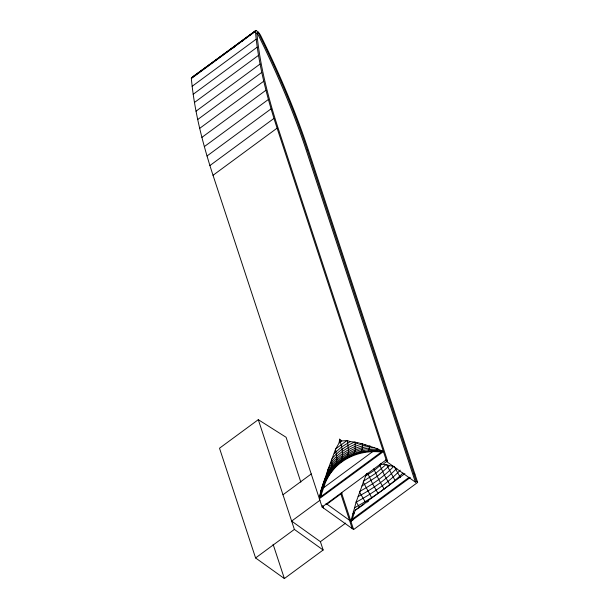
<?xml version="1.0" encoding="UTF-8"?>
<svg xmlns="http://www.w3.org/2000/svg" width="609" height="609" viewBox="0 0 609 609"><rect width="100%" height="100%" fill="white"/><g stroke="black" fill="none" stroke-linecap="round" stroke-linejoin="round"><path stroke-width="0.91" d="M328.015 469.41L327.497 474.875L323.075 484.467L320.745 491.448L319.367 498.71L383.419 451.574L376.872 448.551L362.621 443.938L355.07 442.134L350.244 441.632L347.351 440.573L341.801 440.946L339.137 442.903L335.551 449.252L328.015 469.41L320.745 491.448M362.621 443.938L362.104 449.404L360.931 452.426C349.003 455.334 338.117 462.124 330.474 471.754L335.308 466.395L336.396 463.578L336.884 458.219L335.551 449.252M191.348 78.538L191.508 77.754L255.818 30.45L258.33 31.988L260.408 34.987C278.892 72.479 295.487 110.975 308.58 150.697L417.652 482.435L353.601 529.571L322.1 507.031L213.028 175.293C202.767 143.846 194.416 111.554 191.348 78.538L255.399 31.402L255.818 30.45M324.681 479.352L320.859 491.273L319.367 498.71M369.922 446.062L368.316 451.178L360.931 452.426M339.137 442.903L339.571 439.18L341.801 440.946M321.499 491.676A59.431 55.975 39.5 0 1 375.875 451.657L381.538 451.901L320.486 496.921L321.483 491.669M321.438 490.58L321.765 489.103M353.129 519.781L350.86 521.251L356.181 501.892L366.572 473.429M319.664 497.667L320.585 494.036M352.702 519.979L352.185 519.226L355.184 510.228L404.909 473.635M376.872 448.551L375.852 450.888L368.316 451.178M321.56 489.758C326.858 465.794 349.893 448.346 374.086 447.684M324.612 479.648C332.133 461.234 350.495 448.818 369.914 446.176L370.127 446.153M320.486 496.921L325.244 483.013A59.476 56.02 39.5 0 1 336.046 466.456M330.474 471.754L331.859 467.278L331.669 459.353M347.107 457.709L348.668 451.482L347.351 440.573M327.018 476.428L323.075 484.467M326.607 474C334.219 458.897 349.551 448.498 365.918 445.072M340.895 461.66C344.222 454.512 341.641 446.313 339.571 439.18M353.821 454.619L355.26 450.059L355.07 442.134M326.317 477.898C336.13 459.209 357.529 448.27 378.341 449.32M328.297 468.793C335.909 456.583 348.447 447.973 362.127 443.9M330.382 463.464C337.211 454.063 347.183 447.12 358.031 443.116M396.855 468.245C385.824 479.961 372.244 489.012 358.107 496.541M332.111 458.539C338.178 451.475 345.912 445.994 354.369 442.157M400.501 477.646L394.122 466.479L389.524 465.664L377.169 476.405L361.883 486.005M334.349 453.332L341.649 446.922L350.244 441.632M400.235 470.163C387.651 483.325 372.19 493.397 356.295 502.098L356.105 502.189M393.627 466.441C383.959 476.687 372.168 484.703 359.79 491.334M402.983 473.026C388.74 487.033 371.893 498.132 354.507 507.815M389.524 465.664L386.57 464.682L381.744 464.18L374.352 470.323L365.849 475.873M385.862 464.697L375.7 473.338L363.603 481.08M336.031 448.62L346.727 440.749M191.363 78.074L255.415 30.937M227.203 51.773L191.508 77.754M228.733 50.654L247.794 36.624M249.317 35.497L256.183 30.45M232.996 48.012L234.526 46.885M242.146 41.275L243.676 40.156M192.147 86.295L256.199 39.159L255.399 31.402M193.182 94.273L257.234 47.137L256.199 39.159M194.454 102.479L258.505 55.343L257.234 47.137M196.022 111.181L260.073 64.044L258.505 55.343M197.712 119.524L261.763 72.387L260.073 64.044M199.691 128.354L263.743 81.218L261.763 72.387M201.899 137.383L265.95 90.246L263.743 81.218M204.342 146.594L268.394 99.457L265.95 90.246M207.014 155.988L271.066 108.851L268.394 99.457M209.907 165.557L273.959 118.42L271.066 108.851M213.028 175.293L277.087 128.156L273.959 118.42M300.838 482.153L286.085 437.277L258.292 419.677L219.506 448.216L255.59 557.958L284.365 578.55L323.151 550.011L320.41 541.683L291.635 521.091L319.961 500.248M282.979 494.767L311.306 473.924M323.683 487.687L372.647 451.65M322.1 507.031L386.152 459.894L277.087 128.156M326.302 504.655L342.151 492.993M255.59 557.958L294.375 529.411L258.292 419.677M383.716 463.67L387.514 460.868L278.45 129.138A521.844 170.611 53.7 0 1 257.645 40.529L256.869 32.878C257.318 31.424 259.023 33.937 259.312 34.629L264.626 45.53A521.844 170.611 53.7 0 1 307.21 149.73M320.41 541.683L345.676 523.093M352.185 519.226L409.233 477.235M350.86 521.251L410.337 477.479M386.007 459.734L386.601 461.546L415.376 482.138L416.29 481.468L307.225 149.738M355.184 510.228L358.678 507.906M351.157 520.208L352.71 519.249M352.771 513.859L354.149 513.082L353.258 511.644M347.153 457.641C357.963 451.87 370.546 449.648 382.688 451.284M375.852 450.888L383.419 451.574M380.298 463.647L381.744 464.18M414.181 473.832L414.912 474.114M386.152 459.894L387.514 460.868M416.29 481.468L417.652 482.435M326.028 503.476L349.505 520.276M294.375 529.411L323.151 550.011M256.792 33.267L258.399 35.299L263.712 46.2A521.844 170.611 53.7 0 1 306.297 150.4L415.376 482.138M365.895 503.11L359.516 491.95M359.736 507.807L356.181 501.892M395.02 480.41L386.57 464.682M389.806 484.673L384.408 475.104L379.415 464.477M384.104 489.012L378.745 479.519L373.743 468.854M378.006 493.359L372.609 483.79L367.615 473.155M371.619 497.629L363.17 481.902M341.657 493.244L353.601 529.571M340.85 493.952L352.238 528.604M322.641 505.508L323.463 508.005M273.098 544.279L284.365 578.55M339.997 462.749A59.476 56.02 39.5 0 1 342.113 461.043M368.468 501.23A59.476 4.765 -34.8 0 1 367.067 502.197M364.091 504.244A59.476 4.765 -34.8 0 1 360.155 506.916"/></g></svg>
